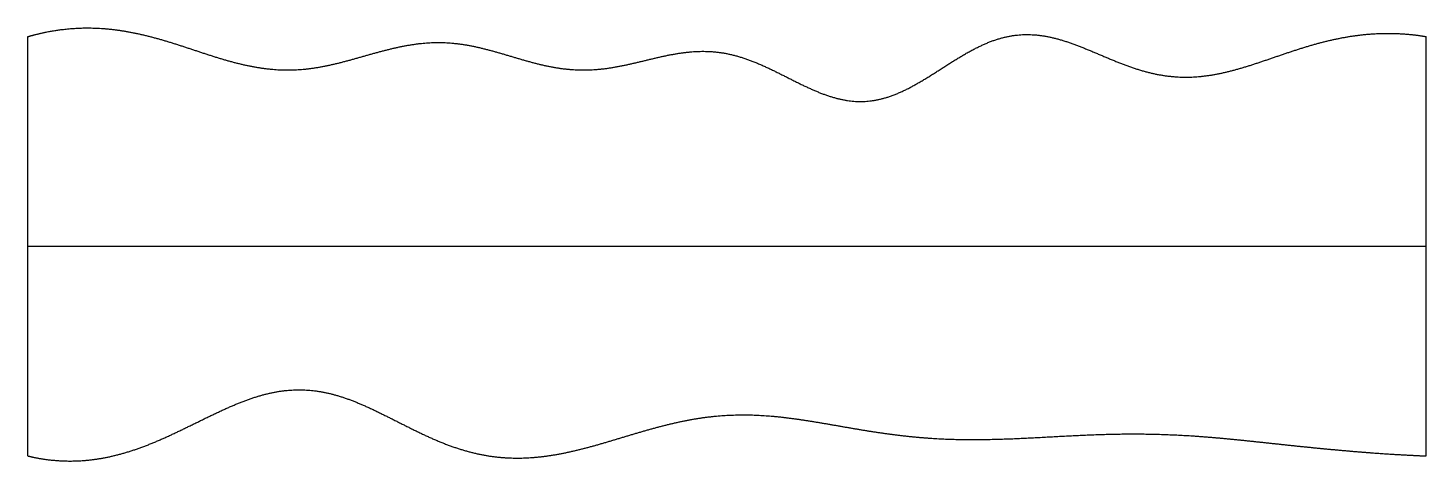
# Model space of a CAD drawing. Header units: millimetres. Extents: x 0 to 10, y 0 to 3.1.
import ezdxf

# ---------------------------------------------------------------- set-up
doc = ezdxf.new("R2010")
doc.units = ezdxf.units.MM
doc.layers.get('0').update_dxf_attribs({"linetype": 'CONTINUOUS'})

msp = doc.modelspace()

# ---------------------------------------------------------------- linework, layer by layer
for points in [[(0, 3), (0.041, 3.012), (0.122, 3.033), (0.244, 3.055), (0.406, 3.069), (0.608, 3.057), (0.809, 3.021), (1.011, 2.964), (1.211, 2.896), (1.412, 2.829), (1.612, 2.778), (1.813, 2.754), (2.014, 2.763), (2.214, 2.805), (2.415, 2.864), (2.616, 2.922), (2.817, 2.96), (3.017, 2.964), (3.218, 2.93), (3.418, 2.871), (3.618, 2.808), (3.819, 2.763), (4.02, 2.753), (4.222, 2.78), (4.424, 2.832), (4.626, 2.882), (4.828, 2.906), (5.029, 2.884), (5.229, 2.812), (5.428, 2.71), (5.625, 2.607), (5.821, 2.536), (6.016, 2.522), (6.21, 2.576), (6.403, 2.683), (6.597, 2.814), (6.791, 2.933), (6.987, 3.011), (7.184, 3.028), (7.383, 2.987), (7.583, 2.909), (7.783, 2.818), (7.985, 2.743), (8.187, 2.704), (8.388, 2.706), (8.59, 2.745), (8.791, 2.808), (8.992, 2.88), (9.193, 2.946), (9.395, 2.996), (9.596, 3.024), (9.758, 3.027), (9.879, 3.018), (9.96, 3.007), (10, 3)], [(0, 0), (0, 0.12), (0, 0.36), (0, 0.72), (0, 1.2), (0, 1.8), (0, 2.28), (0, 2.64), (0, 2.88), (0, 3)], [(10, 0), (10, 0.12), (10, 0.36), (10, 0.72), (10, 1.2), (10, 1.8), (10, 2.28), (10, 2.64), (10, 2.88), (10, 3)], [(0, 1.5), (0.4, 1.5), (1.2, 1.5), (2.4, 1.5), (4, 1.5), (6, 1.5), (7.6, 1.5), (8.8, 1.5), (9.6, 1.5), (10, 1.5)], [(0, 0), (0.04, -0.01), (0.121, -0.026), (0.242, -0.04), (0.403, -0.04), (0.603, -0.008), (0.804, 0.053), (1.003, 0.138), (1.202, 0.237), (1.401, 0.336), (1.598, 0.419), (1.794, 0.472), (1.989, 0.483), (2.184, 0.45), (2.378, 0.378), (2.573, 0.282), (2.769, 0.18), (2.966, 0.087), (3.166, 0.02), (3.367, -0.017), (3.569, -0.02), (3.772, 0.004), (3.974, 0.05), (4.174, 0.109), (4.374, 0.171), (4.573, 0.227), (4.771, 0.27), (4.97, 0.294), (5.17, 0.298), (5.37, 0.284), (5.571, 0.255), (5.773, 0.22), (5.975, 0.184), (6.176, 0.153), (6.378, 0.131), (6.579, 0.118), (6.78, 0.116), (6.981, 0.12), (7.182, 0.13), (7.384, 0.141), (7.585, 0.152), (7.787, 0.158), (7.988, 0.159), (8.189, 0.153), (8.391, 0.141), (8.592, 0.123), (8.793, 0.102), (8.994, 0.08), (9.195, 0.059), (9.396, 0.04), (9.597, 0.023), (9.758, 0.012), (9.879, 0.006), (9.96, 0.002), (10, 0)]]:
    msp.add_open_spline(points, degree=5)

doc.saveas('drawing.dxf')
